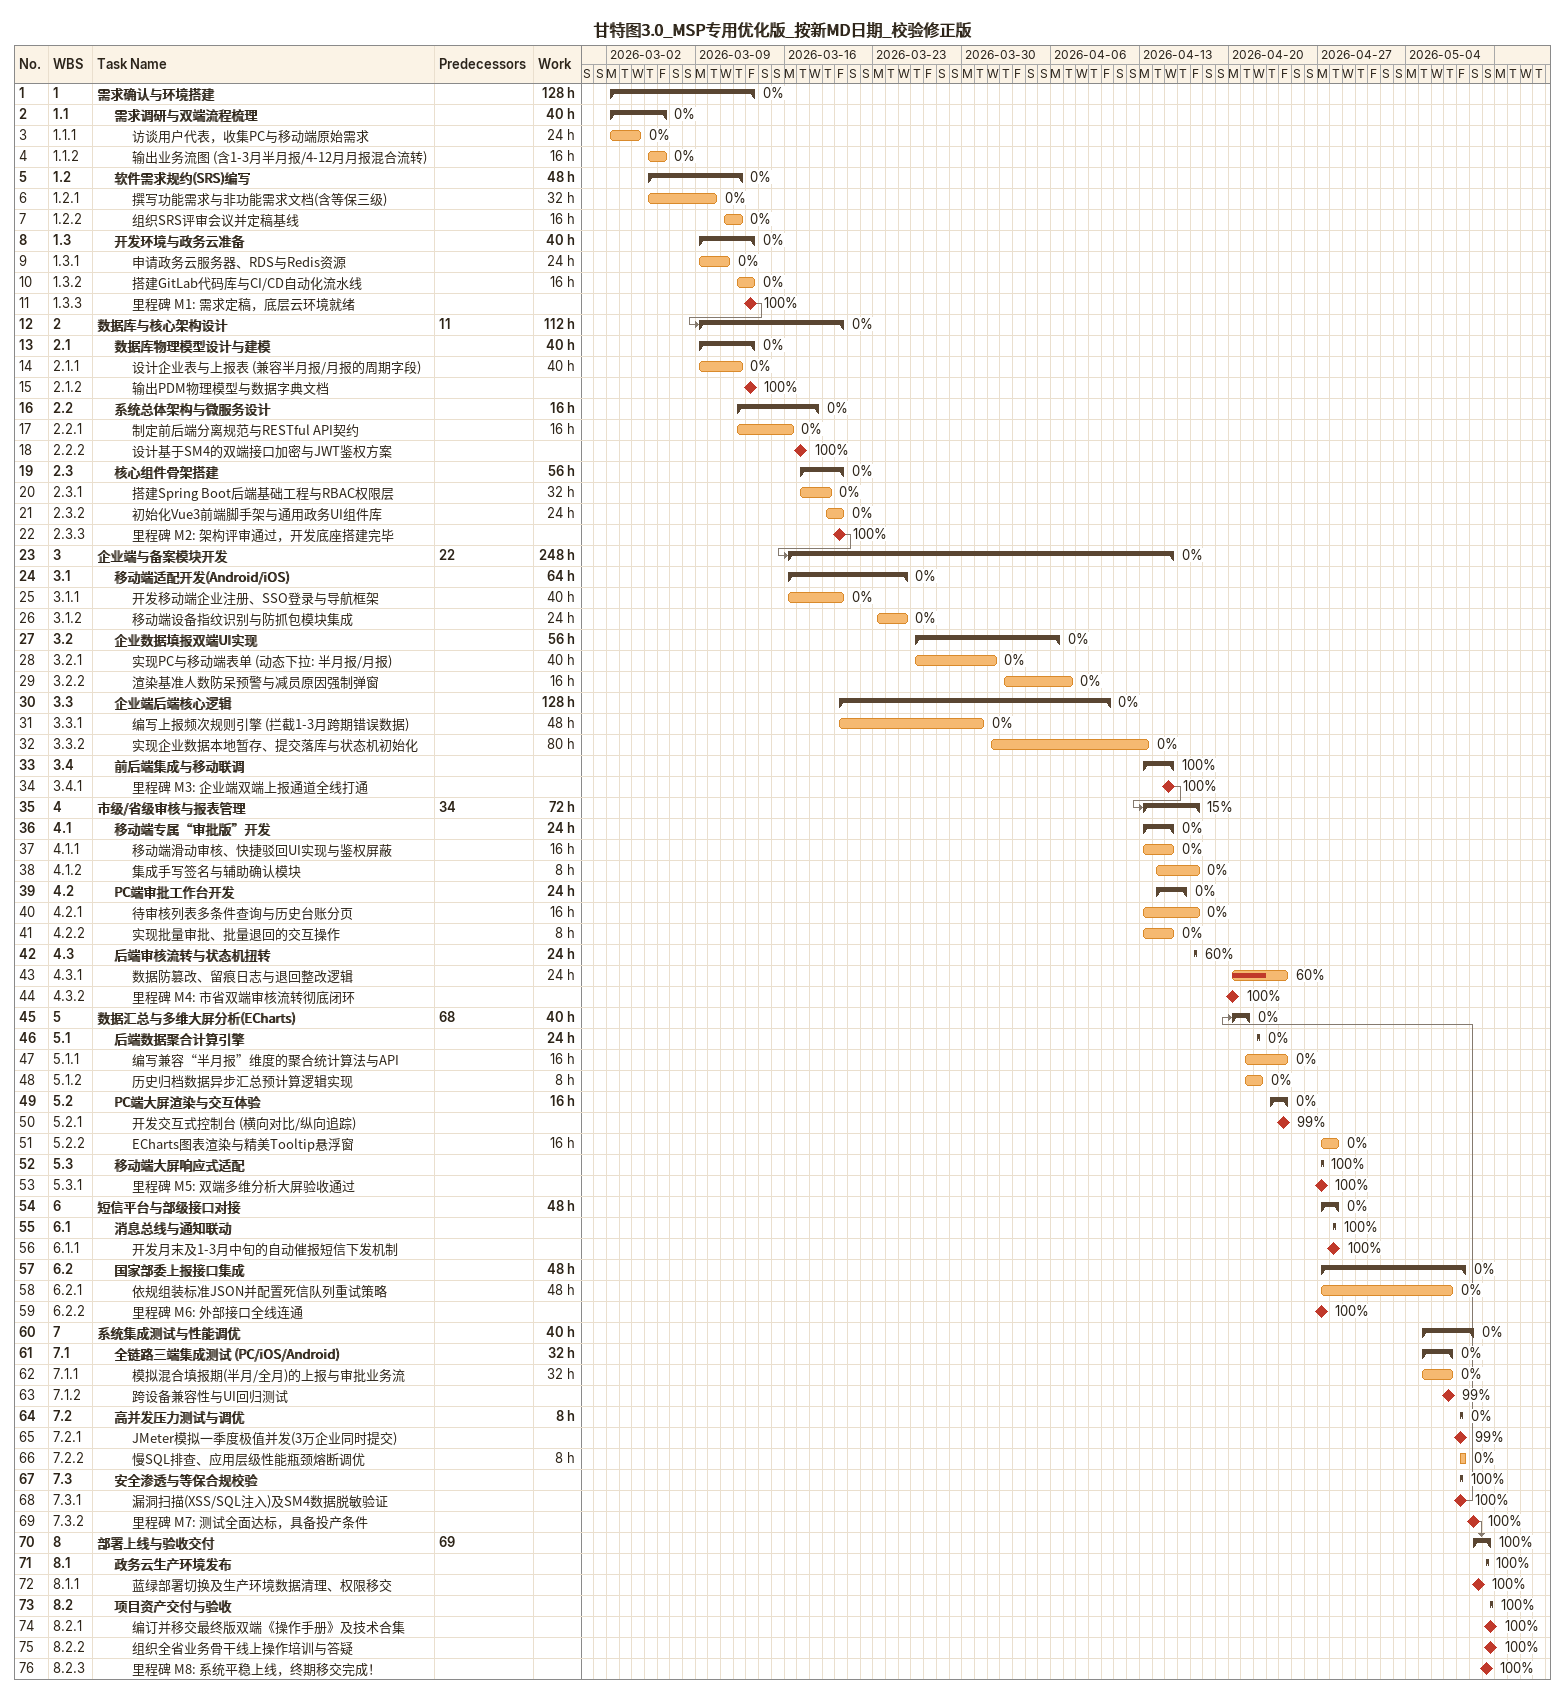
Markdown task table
甘特图3.0_MSP专用优化版_按新MD日期_校验修正版

| ID | WBS | Task | Start | Finish | Predecessors | % complete | Work (h) |
|---|---|---|---|---|---|---|---|
| 1 | 1 | **需求确认与环境搭建** | 2026-03-02 | 2026-03-13 |  | 0 | 128 |
| 2 | 1.1 | **需求调研与双端流程梳理** | 2026-03-02 | 2026-03-06 |  | 0 | 40 |
| 3 | 1.1.1 | 访谈用户代表，收集PC与移动端原始需求 | 2026-03-02 | 2026-03-04 |  | 0 | 24 |
| 4 | 1.1.2 | 输出业务流图 (含1-3月半月报/4-12月月报混合流转) | 2026-03-05 | 2026-03-06 |  | 0 | 16 |
| 5 | 1.2 | **软件需求规约(SRS)编写** | 2026-03-05 | 2026-03-12 |  | 0 | 48 |
| 6 | 1.2.1 | 撰写功能需求与非功能需求文档(含等保三级) | 2026-03-05 | 2026-03-10 |  | 0 | 32 |
| 7 | 1.2.2 | 组织SRS评审会议并定稿基线 | 2026-03-11 | 2026-03-12 |  | 0 | 16 |
| 8 | 1.3 | **开发环境与政务云准备** | 2026-03-09 | 2026-03-13 |  | 0 | 40 |
| 9 | 1.3.1 | 申请政务云服务器、RDS与Redis资源 | 2026-03-09 | 2026-03-11 |  | 0 | 24 |
| 10 | 1.3.2 | 搭建GitLab代码库与CI/CD自动化流水线 | 2026-03-12 | 2026-03-13 |  | 0 | 16 |
| 11 | 1.3.3 | 里程碑 M1: 需求定稿，底层云环境就绪 (milestone) | 2026-03-13 | 2026-03-13 |  | 100 |  |
| 12 | 2 | **数据库与核心架构设计** | 2026-03-09 | 2026-03-20 | 11 | 0 | 112 |
| 13 | 2.1 | **数据库物理模型设计与建模** | 2026-03-09 | 2026-03-13 |  | 0 | 40 |
| 14 | 2.1.1 | 设计企业表与上报表 (兼容半月报/月报的周期字段) | 2026-03-09 | 2026-03-12 |  | 0 | 40 |
| 15 | 2.1.2 | 输出PDM物理模型与数据字典文档 (milestone) | 2026-03-13 | 2026-03-13 |  | 100 |  |
| 16 | 2.2 | **系统总体架构与微服务设计** | 2026-03-12 | 2026-03-18 |  | 0 | 16 |
| 17 | 2.2.1 | 制定前后端分离规范与RESTful API契约 | 2026-03-12 | 2026-03-16 |  | 0 | 16 |
| 18 | 2.2.2 | 设计基于SM4的双端接口加密与JWT鉴权方案 (milestone) | 2026-03-17 | 2026-03-17 |  | 100 |  |
| 19 | 2.3 | **核心组件骨架搭建** | 2026-03-17 | 2026-03-20 |  | 0 | 56 |
| 20 | 2.3.1 | 搭建Spring Boot后端基础工程与RBAC权限层 | 2026-03-17 | 2026-03-19 |  | 0 | 32 |
| 21 | 2.3.2 | 初始化Vue3前端脚手架与通用政务UI组件库 | 2026-03-19 | 2026-03-20 |  | 0 | 24 |
| 22 | 2.3.3 | 里程碑 M2: 架构评审通过，开发底座搭建完毕 (milestone) | 2026-03-20 | 2026-03-20 |  | 100 |  |
| 23 | 3 | **企业端与备案模块开发** | 2026-03-16 | 2026-04-15 | 22 | 0 | 248 |
| 24 | 3.1 | **移动端适配开发(Android/iOS)** | 2026-03-16 | 2026-03-25 |  | 0 | 64 |
| 25 | 3.1.1 | 开发移动端企业注册、SSO登录与导航框架 | 2026-03-16 | 2026-03-20 |  | 0 | 40 |
| 26 | 3.1.2 | 移动端设备指纹识别与防抓包模块集成 | 2026-03-23 | 2026-03-25 |  | 0 | 24 |
| 27 | 3.2 | **企业数据填报双端UI实现** | 2026-03-26 | 2026-04-06 |  | 0 | 56 |
| 28 | 3.2.1 | 实现PC与移动端表单 (动态下拉: 半月报/月报) | 2026-03-26 | 2026-04-01 |  | 0 | 40 |
| 29 | 3.2.2 | 渲染基准人数防呆预警与减员原因强制弹窗 | 2026-04-02 | 2026-04-07 |  | 0 | 16 |
| 30 | 3.3 | **企业端后端核心逻辑** | 2026-03-20 | 2026-04-10 |  | 0 | 128 |
| 31 | 3.3.1 | 编写上报频次规则引擎 (拦截1-3月跨期错误数据) | 2026-03-20 | 2026-03-31 |  | 0 | 48 |
| 32 | 3.3.2 | 实现企业数据本地暂存、提交落库与状态机初始化 | 2026-04-01 | 2026-04-13 |  | 0 | 80 |
| 33 | 3.4 | **前后端集成与移动联调** | 2026-04-13 | 2026-04-15 |  | 100 |  |
| 34 | 3.4.1 | 里程碑 M3: 企业端双端上报通道全线打通 (milestone) | 2026-04-15 | 2026-04-15 |  | 100 |  |
| 35 | 4 | **市级/省级审核与报表管理** | 2026-04-13 | 2026-04-17 | 34 | 15 | 72 |
| 36 | 4.1 | **移动端专属“审批版”开发** | 2026-04-13 | 2026-04-15 |  | 0 | 24 |
| 37 | 4.1.1 | 移动端滑动审核、快捷驳回UI实现与鉴权屏蔽 | 2026-04-13 | 2026-04-15 |  | 0 | 16 |
| 38 | 4.1.2 | 集成手写签名与辅助确认模块 | 2026-04-14 | 2026-04-17 |  | 0 | 8 |
| 39 | 4.2 | **PC端审批工作台开发** | 2026-04-14 | 2026-04-16 |  | 0 | 24 |
| 40 | 4.2.1 | 待审核列表多条件查询与历史台账分页 | 2026-04-13 | 2026-04-17 |  | 0 | 16 |
| 41 | 4.2.2 | 实现批量审批、批量退回的交互操作 | 2026-04-13 | 2026-04-15 |  | 0 | 8 |
| 42 | 4.3 | **后端审核流转与状态机扭转** | 2026-04-17 | 2026-04-17 |  | 60 | 24 |
| 43 | 4.3.1 | 数据防篡改、留痕日志与退回整改逻辑 | 2026-04-20 | 2026-04-24 |  | 60 | 24 |
| 44 | 4.3.2 | 里程碑 M4: 市省双端审核流转彻底闭环 (milestone) | 2026-04-20 | 2026-04-20 |  | 100 |  |
| 45 | 5 | **数据汇总与多维大屏分析(ECharts)** | 2026-04-20 | 2026-04-21 | 68 | 0 | 40 |
| 46 | 5.1 | **后端数据聚合计算引擎** | 2026-04-22 | 2026-04-22 |  | 0 | 24 |
| 47 | 5.1.1 | 编写兼容“半月报”维度的聚合统计算法与API | 2026-04-21 | 2026-04-24 |  | 0 | 16 |
| 48 | 5.1.2 | 历史归档数据异步汇总预计算逻辑实现 | 2026-04-21 | 2026-04-22 |  | 0 | 8 |
| 49 | 5.2 | **PC端大屏渲染与交互体验** | 2026-04-23 | 2026-04-24 |  | 0 | 16 |
| 50 | 5.2.1 | 开发交互式控制台 (横向对比/纵向追踪) (milestone) | 2026-04-24 | 2026-04-24 |  | 99 |  |
| 51 | 5.2.2 | ECharts图表渲染与精美Tooltip悬浮窗 | 2026-04-27 | 2026-04-28 |  | 0 | 16 |
| 52 | 5.3 | **移动端大屏响应式适配** | 2026-04-27 | 2026-04-27 |  | 100 |  |
| 53 | 5.3.1 | 里程碑 M5: 双端多维分析大屏验收通过 (milestone) | 2026-04-27 | 2026-04-27 |  | 100 |  |
| 54 | 6 | **短信平台与部级接口对接** | 2026-04-27 | 2026-04-28 |  | 0 | 48 |
| 55 | 6.1 | **消息总线与通知联动** | 2026-04-28 | 2026-04-28 |  | 100 |  |
| 56 | 6.1.1 | 开发月末及1-3月中旬的自动催报短信下发机制 (milestone) | 2026-04-28 | 2026-04-28 |  | 100 |  |
| 57 | 6.2 | **国家部委上报接口集成** | 2026-04-27 | 2026-05-08 |  | 0 | 48 |
| 58 | 6.2.1 | 依规组装标准JSON并配置死信队列重试策略 | 2026-04-27 | 2026-05-07 |  | 0 | 48 |
| 59 | 6.2.2 | 里程碑 M6: 外部接口全线连通 (milestone) | 2026-04-27 | 2026-04-27 |  | 100 |  |
| 60 | 7 | **系统集成测试与性能调优** | 2026-05-05 | 2026-05-09 |  | 0 | 40 |
| 61 | 7.1 | **全链路三端集成测试 (PC/iOS/Android)** | 2026-05-05 | 2026-05-07 |  | 0 | 32 |
| 62 | 7.1.1 | 模拟混合填报期(半月/全月)的上报与审批业务流 | 2026-05-05 | 2026-05-07 |  | 0 | 32 |
| 63 | 7.1.2 | 跨设备兼容性与UI回归测试 (milestone) | 2026-05-07 | 2026-05-07 |  | 99 |  |
| 64 | 7.2 | **高并发压力测试与调优** | 2026-05-08 | 2026-05-08 |  | 0 | 8 |
| 65 | 7.2.1 | JMeter模拟一季度极值并发(3万企业同时提交) (milestone) | 2026-05-08 | 2026-05-08 |  | 99 |  |
| 66 | 7.2.2 | 慢SQL排查、应用层级性能瓶颈熔断调优 | 2026-05-08 | 2026-05-08 |  | 0 | 8 |
| 67 | 7.3 | **安全渗透与等保合规校验** | 2026-05-08 | 2026-05-08 |  | 100 |  |
| 68 | 7.3.1 | 漏洞扫描(XSS/SQL注入)及SM4数据脱敏验证 (milestone) | 2026-05-08 | 2026-05-08 |  | 100 |  |
| 69 | 7.3.2 | 里程碑 M7: 测试全面达标，具备投产条件 (milestone) | 2026-05-09 | 2026-05-09 |  | 100 |  |
| 70 | 8 | **部署上线与验收交付** | 2026-05-09 | 2026-05-10 | 69 | 100 |  |
| 71 | 8.1 | **政务云生产环境发布** | 2026-05-10 | 2026-05-10 |  | 100 |  |
| 72 | 8.1.1 | 蓝绿部署切换及生产环境数据清理、权限移交 (milestone) | 2026-05-09 | 2026-05-09 |  | 100 |  |
| 73 | 8.2 | **项目资产交付与验收** | 2026-05-10 | 2026-05-10 |  | 100 |  |
| 74 | 8.2.1 | 编订并移交最终版双端《操作手册》及技术合集 (milestone) | 2026-05-10 | 2026-05-10 |  | 100 |  |
| 75 | 8.2.2 | 组织全省业务骨干线上操作培训与答疑 (milestone) | 2026-05-10 | 2026-05-10 |  | 100 |  |
| 76 | 8.2.3 | 里程碑 M8: 系统平稳上线，终期移交完成！ (milestone) | 2026-05-10 | 2026-05-10 |  | 100 |  |
